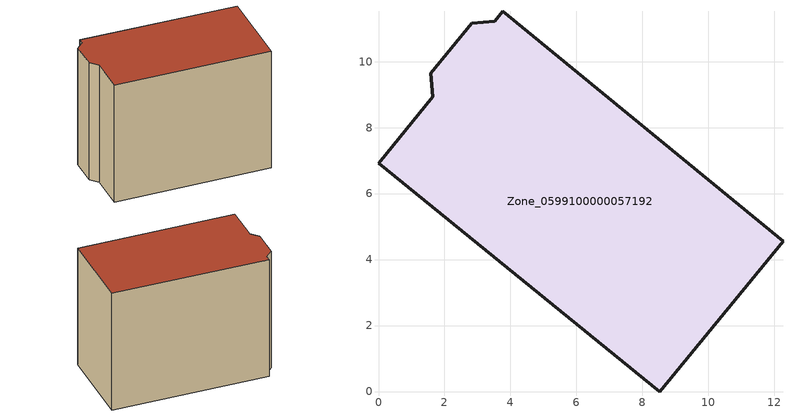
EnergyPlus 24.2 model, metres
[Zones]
Zone_0599100000057192
 floor ground (C_G): 0,6.92 1.65,8.94 1.59,9.65 2.82,11.16 3.53,11.23 3.76,11.52 12.26,4.56 8.53,0 z0
 wall outside (C_F): 8.53,0 12.26,4.56 3.76,11.52 3.53,11.23 2.82,11.16 1.59,9.65 1.65,8.94 0,6.92 8.53,0 z0:8.95
 roof outside (C_R): 1.65,8.94 0,6.92 8.53,0 12.26,4.56 3.76,11.52 3.53,11.23 2.82,11.16 1.59,9.65 z8.95
[BUILDING]
Pand.0599100000057192: North Axis=0; Terrain=City; Loads Convergence Tolerance Value=0.04; Temperature Convergence Tolerance Value=0.4; Solar Distribution=FullExterior; Maximum Number of Warmup Days=25; Minimum Number of Warmup Days=1
[Site:Location]
Rotterdam.The.Hague.AP_ZH_NLD Design_Conditions: Latitude=51.96; Longitude=4.45; Time Zone=1; Elevation=-4.5
[SITE:GROUNDTEMPERATURE:BUILDINGSURFACE]
18, 18, 18, 18, 18, 18, 18, 18, 18, 18, 18, 18
[MATERIAL] Thermal Absorptance=0.9; Solar Absorptance=0.7; Visible Absorptance=0.7
Name | Roughness | Thickness | Conductivity | Density | Specific Heat
G.TC.1946-1964 | MediumSmooth | 0.15 | 1 | 540 | 1210
F.TC.1946-1964 | Rough | 0.3 | 0.857143 | 1920 | 840
R.TC.1946-1964 | MediumRough | 0.2 | 0.235294 | 1500 | 1000
[CONSTRUCTION]
C_G: G.TC.1946-1964
C_F: F.TC.1946-1964
C_R: R.TC.1946-1964
[ZONE]
Zone_0599100000057192: Type=1; Multiplier=1; Ceiling Height=Autocalculate; Volume=Autocalculate; Floor Area=autocalculate; Part of Total Floor Area=Yes
[ZONEINFILTRATION:DESIGNFLOWRATE]
Infil_Zone_0599100000057192: Zone or ZoneList or Space or SpaceList=Zone_0599100000057192; Schedule=AlwaysOn; Design Flow Rate Calculation Method=Flow/Area; Flow Rate per Floor Area=0.003; Constant Term Coefficient=1; Temperature Term Coefficient=0; Velocity Term Coefficient=0; Velocity Squared Term Coefficient=0
[HVACTEMPLATE:ZONE:IDEALLOADSAIRSYSTEM]
Zone_0599100000057192: Maximum Heating Supply Air Temperature=50; Minimum Cooling Supply Air Temperature=13; Maximum Heating Supply Air Humidity Ratio=0.0156; Minimum Cooling Supply Air Humidity Ratio=0.0077; Heating Limit=NoLimit; Cooling Limit=NoLimit; Dehumidification Control Type=ConstantSensibleHeatRatio; Cooling Sensible Heat Ratio=0.7; Dehumidification Setpoint=60; Humidification Control Type=None; Humidification Setpoint=30; Outdoor Air Method=None; Outdoor Air Flow Rate per Person=0.00944; Outdoor Air Flow Rate per Zone Floor Area=0; Outdoor Air Flow Rate per Zone=0; Demand Controlled Ventilation Type=None; Outdoor Air Economizer Type=NoEconomizer; Heat Recovery Type=None; Sensible Heat Recovery Effectiveness=0.7; Latent Heat Recovery Effectiveness=0.65
[ZONECONTROL:THERMOSTAT]
ThermostatControl_Zone_0599100000057192: Zone or ZoneList=Zone_0599100000057192; Control Type Schedule=DualSetpointControlType; Control 1=Thermostat_Zone_0599100000057192; Temperature Difference Between Cutout And Setpoint=0
[THERMOSTATSETPOINT:DUALSETPOINT]
Thermostat_Zone_0599100000057192: Heating Setpoint Temperature Schedule=HeatingSetpoint_Zone_0599100000057192; Cooling Setpoint Temperature Schedule=CoolingSetpoint_Zone_0599100000057192
[SCHEDULE:COMPACT]
HeatingSetpoint_Zone_0599100000057192: Through: 12/31, For: AllDays, Until: 24:00, 21
CoolingSetpoint_Zone_0599100000057192: Through: 12/31, For: AllDays, Until: 24:00, 24
DualSetpointControlType: Through: 12/31, For: AllDays, Until: 24:00, 4
AlwaysOn: Through: 12/31, For: AllDays, Until: 24:00, 1
